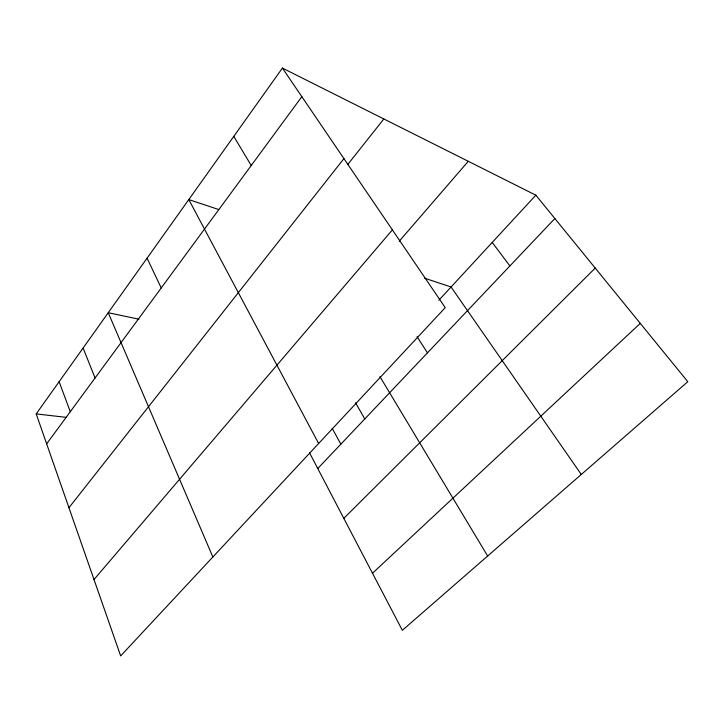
<?xml version="1.0" encoding="UTF-8"?>
<svg xmlns="http://www.w3.org/2000/svg" width="724" height="724" viewBox="0 0 724 724"><rect width="100%" height="100%" fill="white"/><g stroke="black" fill="none" stroke-linecap="round" stroke-linejoin="round"><path stroke-width="1.09" d="M282.405 68.083L445.233 307.655L120.664 655.917L36.2 413.911L282.405 68.083L535.841 195.181L687.8 381.702L402.345 630.323L309.492 452.717M46.653 443.857L301.836 96.654M68.943 507.732L343.927 158.592M347.71 164.538L383.847 118.953M94.011 579.544L392.372 229.879M399.259 241.201L468.274 161.298M438.871 300.216L535.841 195.181M317.755 468.519L554.865 218.53M343.8 518.339L595.228 268.079M372.498 573.227L640.278 323.375M36.2 413.911L66.237 417.359M138.918 319.184L108.238 312.723L212.856 557M218.738 209.544L188.801 199.571L318.623 443.504M424.536 278.152L451.07 287.003L581.291 474.473M492.229 242.422L509.886 265.952M417.069 336.714L427.468 352.841M379.919 376.607L487.659 556.014M233.78 136.383L251.228 165.506M355.538 402.788L364.778 418.934M332.198 428.355L340.841 444.165M147.062 258.187L161.235 287.953M83.106 348.027L95.061 377.982M59.115 381.72L70.291 411.694"/></g></svg>
